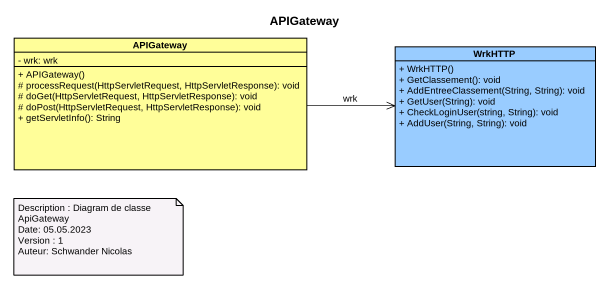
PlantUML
@startuml
title APIGateway
hide circle
hide empty members
skinparam classAttributeIconSize 0
class APIGateway #FFFE99 {
  - wrk: wrk
  + APIGateway()
  # processRequest(HttpServletRequest, HttpServletResponse): void
  # doGet(HttpServletRequest, HttpServletResponse): void
  # doPost(HttpServletRequest, HttpServletResponse): void
  + getServletInfo(): String
}
class WrkHTTP #99CCFF {
  + WrkHTTP()
  + GetClassement(): void
  + AddEntreeClassement(String, String): void
  + GetUser(String): void
  + CheckLoginUser(string, String): void
  + AddUser(String, String): void
}
APIGateway -right-> WrkHTTP : wrk
note as N1
  Description : Diagram de classe ApiGateway
  Date: 05.05.2023
  Version : 1
  Auteur: Schwander Nicolas
end note
@enduml
